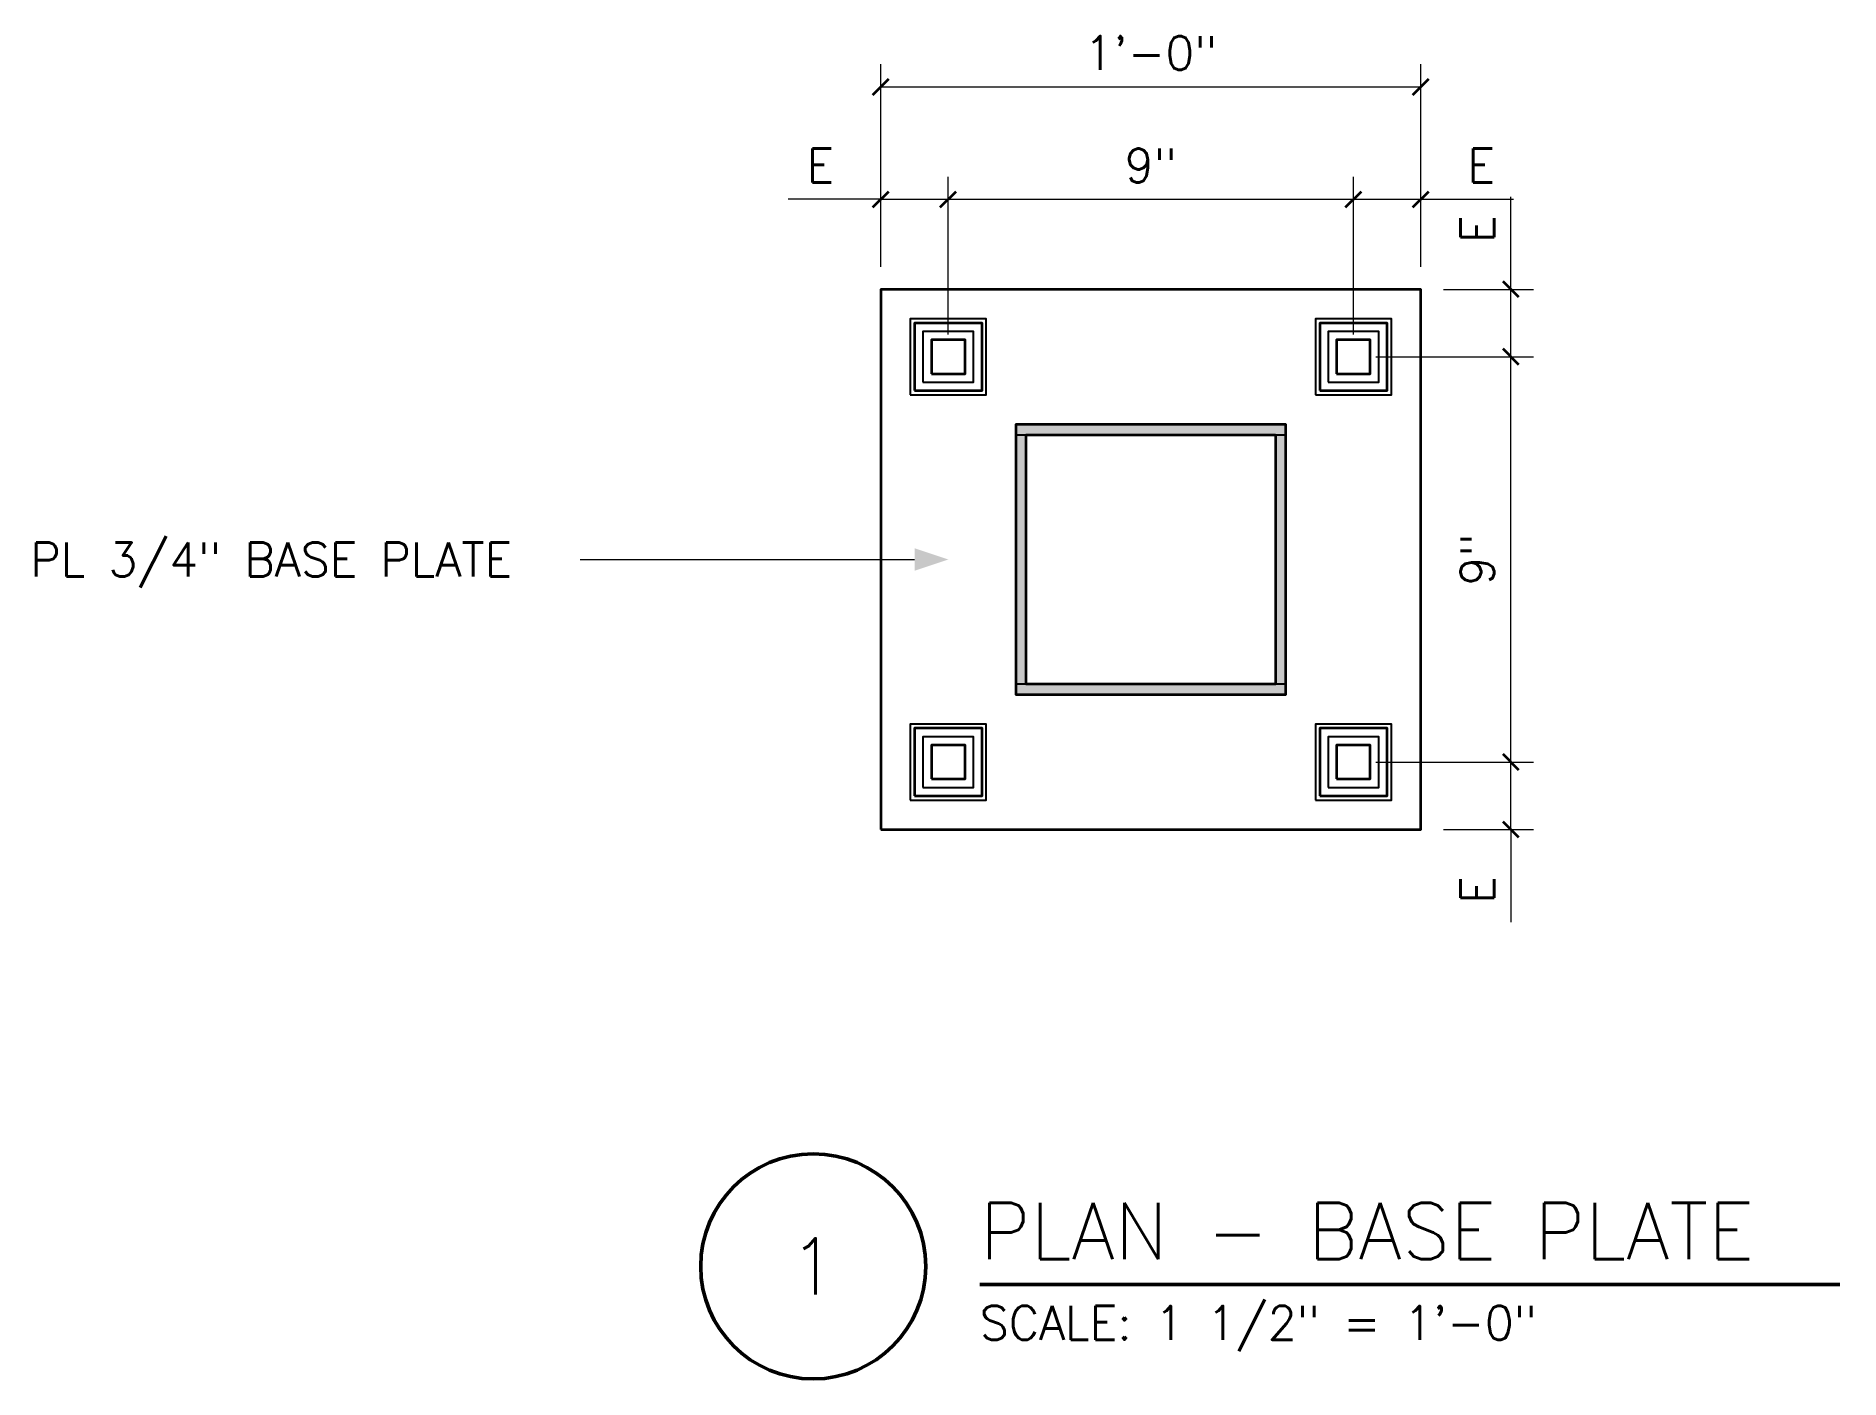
# Model space of a CAD drawing. Header units: inches. Extents: x -24.8 to 15.3, y -18.2 to 11.6.
import ezdxf
from ezdxf.enums import TextEntityAlignment as Align

# ---------------------------------------------------------------- set-up
doc = ezdxf.new("R2010")
doc.units = ezdxf.units.IN
doc.header["$MEASUREMENT"] = 0
for name, color, linetype, lineweight in [('S-ANNO-DIMS', 7, 'CONTINUOUS', 13), ('S-ANNO-NOTE', 7, 'CONTINUOUS', 18), ('S-ANNO-TTLB', 7, 'CONTINUOUS', 50), ('S-DETL-BYND', 7, 'CONTINUOUS', 25), ('S-DETL-CUT', 7, 'CONTINUOUS', 50), ('S-DETL-STL', 7, 'CONTINUOUS', 35)]:
    doc.layers.add(name, color=color, linetype=linetype, lineweight=lineweight)
doc.styles.add('KERF', font='romans.shx')

msp = doc.modelspace()

# ---------------------------------------------------------------- hatches: boundary and pattern name
at = {"layer": 'S-ANNO-NOTE', "lineweight": 50}
msp.add_hatch(color=256, dxfattribs=at).paths.add_polyline_path([(-4.5, 0), (-5.25, 0.25), (-5.25, -0.25)])
at = {"layer": 'S-DETL-STL', "lineweight": 50}
for points in [[(-3, 2.7675), (3, 2.7675), (3, 3), (-3, 3)], [(-3, -2.7675), (-2.7675, -2.7675), (-2.7675, 2.7675), (-3, 2.7675)], [(2.7675, -2.7675), (3, -2.7675), (3, 2.7675), (2.7675, 2.7675)], [(-3, -3), (3, -3), (3, -2.7675), (-3, -2.7675)]]:
    msp.add_hatch(color=256, dxfattribs=at).paths.add_polyline_path(points)

# ---------------------------------------------------------------- linework, layer by layer
at = {"layer": 'S-ANNO-DIMS', "lineweight": 13}
for points in [[(-6, 6.5), (-6, 11)], [(6, 6.5), (6, 11)], [(-6, 10.5), (6, 10.5)], [(-6, 6.5), (-6, 8.5)], [(-4.5, 5), (-4.5, 8.5)], [(-4.5, 5), (-4.5, 8.5)], [(4.5, 5), (4.5, 8.5)], [(4.5, 5), (4.5, 8.5)], [(6, 6.5), (6, 8.5)], [(8, 6), (8, 8.053571)], [(-6, 8), (-8.053571, 8)], [(-6, 8), (-4.5, 8)], [(-4.5, 8), (4.5, 8)], [(4.5, 8), (6, 8)], [(6, 8), (8.053571, 8)], [(6.5, 6), (8.5, 6)], [(8, 4.5), (8, 6)], [(5, 4.5), (8.5, 4.5)], [(5, 4.5), (8.5, 4.5)], [(8, -4.5), (8, 4.5)], [(5, -4.5), (8.5, -4.5)], [(5, -4.5), (8.5, -4.5)], [(8, -6), (8, -4.5)], [(6.5, -6), (8.5, -6)], [(8, -6), (8, -8.053571)]]:
    msp.add_lwpolyline(points, dxfattribs=at)
at = {"layer": 'S-ANNO-NOTE', "lineweight": 18}
msp.add_lwpolyline([(-12.68, 0), (-11.68, 0), (-5.25, 0)], dxfattribs=at)
at = {"layer": 'S-ANNO-TTLB', "lineweight": 50}
msp.add_lwpolyline([(-10, -15.7, 1), (-5, -15.7, 1)], format="xyb", close=True, dxfattribs=at)
msp.add_lwpolyline([(-3.8, -16.1), (15.307143, -16.1)], dxfattribs=at)
at = {"layer": 'S-DETL-BYND', "lineweight": 25}
for points in [[(-5.34375, 3.65625), (-3.65625, 3.65625), (-3.65625, 5.34375), (-5.34375, 5.34375)], [(3.65625, 3.65625), (5.34375, 3.65625), (5.34375, 5.34375), (3.65625, 5.34375)], [(-5.0625, 3.9375), (-3.9375, 3.9375), (-3.9375, 5.0625), (-5.0625, 5.0625)], [(3.9375, 3.9375), (5.0625, 3.9375), (5.0625, 5.0625), (3.9375, 5.0625)], [(-5.34375, -5.34375), (-3.65625, -5.34375), (-3.65625, -3.65625), (-5.34375, -3.65625)], [(-5.0625, -5.0625), (-3.9375, -5.0625), (-3.9375, -3.9375), (-5.0625, -3.9375)], [(3.65625, -5.34375), (5.34375, -5.34375), (5.34375, -3.65625), (3.65625, -3.65625)], [(3.9375, -5.0625), (5.0625, -5.0625), (5.0625, -3.9375), (3.9375, -3.9375)]]:
    msp.add_lwpolyline(points, close=True, dxfattribs=at)
for points in [[(-3, 2.7675), (-2.7675, 2.7675)], [(2.7675, 2.7675), (3, 2.7675)], [(-2.7675, -2.7675), (-3, -2.7675)], [(3, -2.7675), (2.7675, -2.7675)]]:
    msp.add_lwpolyline(points, dxfattribs=at)
at = {"layer": 'S-DETL-CUT', "lineweight": 35}
for points in [[(-6.176777, 10.323223), (-5.823223, 10.676777)], [(5.823223, 10.323223), (6.176777, 10.676777)], [(-6.176777, 7.823223), (-5.823223, 8.176777)], [(-4.676777, 7.823223), (-4.323223, 8.176777)], [(-4.676777, 7.823223), (-4.323223, 8.176777)], [(4.323223, 7.823223), (4.676777, 8.176777)], [(4.323223, 7.823223), (4.676777, 8.176777)], [(5.823223, 7.823223), (6.176777, 8.176777)], [(8.176777, 5.823223), (7.823223, 6.176777)], [(8.176777, 4.323223), (7.823223, 4.676777)], [(8.176777, 4.323223), (7.823223, 4.676777)], [(8.176777, -4.676777), (7.823223, -4.323223)], [(8.176777, -4.676777), (7.823223, -4.323223)], [(8.176777, -6.176777), (7.823223, -5.823223)]]:
    msp.add_lwpolyline(points, dxfattribs=at)
at = {"layer": 'S-DETL-STL', "lineweight": 35}
for points in [[(-6, -6), (6, -6), (6, 6), (-6, 6)], [(-5.25, 3.75), (-3.75, 3.75), (-3.75, 5.25), (-5.25, 5.25)], [(3.75, 3.75), (5.25, 3.75), (5.25, 5.25), (3.75, 5.25)], [(-4.875, 4.125), (-4.125, 4.125), (-4.125, 4.875), (-4.875, 4.875)], [(4.125, 4.125), (4.875, 4.125), (4.875, 4.875), (4.125, 4.875)], [(-3, -2.7675), (-3, -3), (3, -3), (3, -2.7675), (3, 2.7675), (3, 3), (-3, 3), (-3, 2.7675)], [(2.7675, 2.7675), (2.7675, -2.7675), (-2.7675, -2.7675), (-2.7675, 2.7675)], [(-5.25, -5.25), (-3.75, -5.25), (-3.75, -3.75), (-5.25, -3.75)], [(3.75, -5.25), (5.25, -5.25), (5.25, -3.75), (3.75, -3.75)], [(-4.875, -4.875), (-4.125, -4.875), (-4.125, -4.125), (-4.875, -4.125)], [(4.125, -4.875), (4.875, -4.875), (4.875, -4.125), (4.125, -4.125)]]:
    msp.add_lwpolyline(points, close=True, dxfattribs=at)

# ---------------------------------------------------------------- texts
at = {"layer": 'S-ANNO-DIMS', "lineweight": 13, "style": 'KERF'}
for s, p in [('1\'-0"', (0, 10.875)), ('E', (-7.339286, 8.375)), ('9"', (0, 8.375)), ('E', (7.339286, 8.375))]:
    msp.add_text(s, height=0.75, dxfattribs=at).set_placement(p, align=Align.CENTER)
for s, p in [('E', (7.625, 7.339286)), ('9"', (7.625, 0)), ('E', (7.625, -7.339286))]:
    msp.add_text(s, height=0.75, rotation=90, dxfattribs=at).set_placement(p, align=Align.CENTER)
at = {"layer": 'S-ANNO-NOTE', "lineweight": 18, "style": 'KERF'}
msp.add_text('PL 3/4" BASE PLATE', height=0.75, dxfattribs=at).set_placement((-24.892857, -0.375))
at = {"layer": 'S-ANNO-TTLB', "lineweight": 50, "style": 'KERF'}
msp.add_text('PLAN - BASE PLATE', height=1.25, dxfattribs=at).set_placement((-3.8, -15.54))
msp.add_text('1', height=1.25, dxfattribs=at).set_placement((-7.5, -15.7), align=Align.MIDDLE_CENTER)
at = {"layer": 'S-ANNO-TTLB', "lineweight": 18, "style": 'KERF'}
msp.add_text('SCALE: 1 1/2" = 1\'-0"', height=0.75, dxfattribs=at).set_placement((-3.8, -17.33))

doc.saveas('drawing.dxf')
